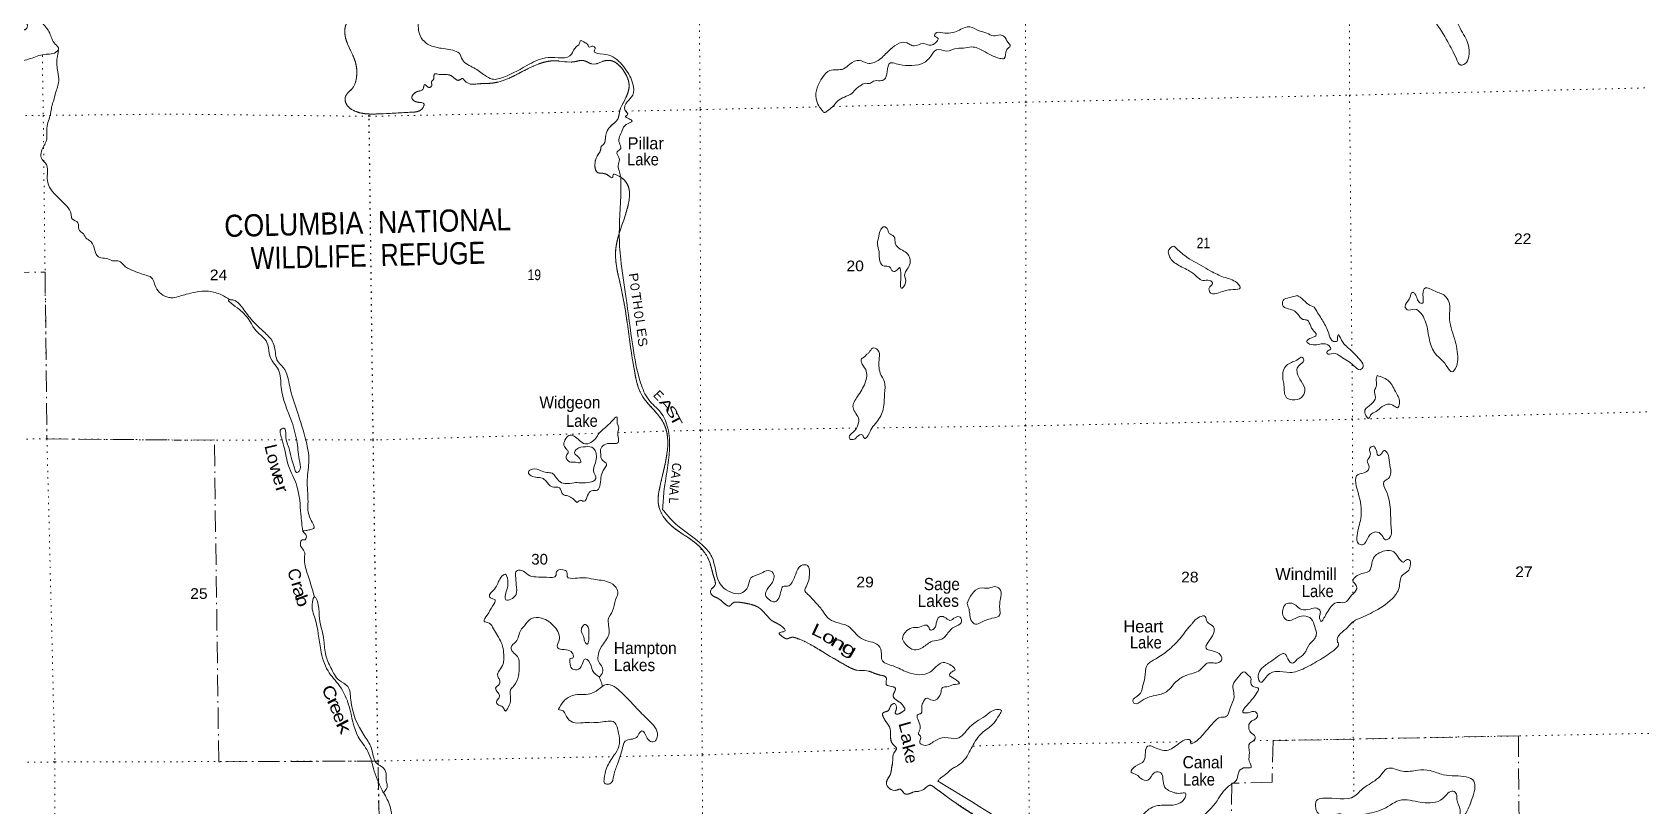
# Model space of a CAD drawing. Header units: feet. Extents: x 250644 to 505285, y -364975 to -177792.
# Drawn here: x 436662 to 463073, y -206557 to -193857 of the extents above; entities that cross this region are included whole.
import ezdxf
from ezdxf.enums import TextEntityAlignment as Align

# ---------------------------------------------------------------- set-up
doc = ezdxf.new("R2010")
doc.units = ezdxf.units.FT
doc.header["$LTSCALE"] = 70
doc.linetypes.add('DOT_DASHED', pattern=[7.7, 5, -1.2, 0.3, -1.2])
doc.linetypes.add('DOTTED', pattern=[1.5, 0.3, -1.2])
for name, color, linetype, lineweight in [('39', 7, 'Continuous', 13), ('44', 7, 'DOT_DASHED', 13), ('6', 7, 'DOTTED', 25), ('7', 7, 'DOTTED', 13)]:
    doc.layers.add(name, color=color, linetype=linetype, lineweight=lineweight)
doc.layers.add('41', color=7, linetype='Continuous')

msp = doc.modelspace()

# ---------------------------------------------------------------- linework, layer by layer
at = {"layer": '39'}
msp.add_arc((455457.17, -197511.43), 153.42, 110.02283, 161.75662, dxfattribs=at)
for points in [[(438789.52, -188604.12), (439182.46, -188718.78), (439670.57, -188862.66), (439802.21, -188999.13), (439837.58, -189201.56), (439846.25, -189332.35), (439874.6, -189393.86), (439987.65, -189460.4), (440049.89, -189512.63), (440100.77, -189585.44), (440294.22, -189649.1), (440456.37, -189794.56), (440675.14, -190061.03), (440886.32, -190170.45), (441200.58, -190235.84), (441414.99, -190266.48), (441499.76, -190273.53), (441547.35, -190310.15), (441591.43, -190248.06), (441702.91, -190270.29), (441875.97, -190383.09), (442000.85, -190556.11), (442399.04, -191340.54), (442632, -191892.9), (442610.53, -191968.29), (442624.1, -192010.16), (442795.15, -192123.03), (442864.56, -192150.8), (442955.22, -192153.61), (442994.33, -192291.37), (443091.15, -192410.94), (443145.05, -192511.87), (443132.34, -192607.12), (443118.9, -192795.17), (443133.96, -192992.28), (443082.33, -193181.7), (443041.4, -193388.89), (443004.91, -193664.5), (443029.8, -193911.68), (443132.94, -194039.09), (443316.63, -194111.17), (443569.73, -194154.55), (443670.01, -194201.38), (443726.2, -194310.3), (443914.05, -194442.74), (444093.49, -194565.4), (444214.44, -194627.62), (444406.46, -194594.53), (444821.6, -194384.03), (445133.65, -194274.03), (445518.05, -194217.91), (445592.21, -194096.26), (445644.9, -194050), (445661.2, -193998.99), (445740.81, -194030.43), (445788.54, -194071.08), (445793.56, -194099.13), (445873.6, -194086.18), (445903.39, -194131.5), (445886.59, -194168.41), (445988.73, -194211.14), (446165.03, -194245.17), (446400.1, -194460.63), (446523.54, -194706.3), (446522.02, -194889.89), (446431.35, -195000.03), (446400.18, -195142.33), (446436.93, -195213.63), (446403.62, -195239.02), (446463.41, -195279.24), (446510.93, -195313.84), (446414.38, -195371.75), (446349.55, -195472.9), (446302.44, -195676.28), (446325.7, -195764.19), (446267.26, -195818.72), (446302.06, -195948.57), (446283.39, -196046.05), (446307.29, -196152.09), (446327.87, -196334.89), (446301.1, -197166.81), (446323.97, -197583.49), (446410.06, -198193.54), (446521.47, -199006.39), (446651.78, -199614.86), (446784.41, -199892.48), (446978.85, -200097.29), (447098.78, -200357.21), (447125.24, -200705.19), (447035.31, -201402.22), (447013.39, -201691.42)], [(442859.29, -195172.3), (442351.06, -195198.56), (441987.56, -195163.17), (441811.34, -195018.21), (441805.68, -194915.55), (441919.54, -194778.36), (441988.9, -194578.22), (441970.97, -194357.01), (441794.21, -193857.09), (441832.55, -193690.34), (441979.87, -193531.78), (442055.61, -193341.49), (441986.72, -193101.93), (441902.83, -192836.69), (441727.41, -192657.42), (441634.89, -192545.77), (441671.87, -192397.21), (441659.89, -192230.24), (441430.67, -191613.21), (441193.32, -191220.34), (440992.69, -191124.66), (440791.43, -190954.38), (440634.3, -190949.92), (440594.82, -190915.03), (440582.05, -190838.85), (440443.87, -190801.44), (440291.05, -190691.95), (440055.47, -190575.34), (439926.2, -190505.34), (439946.44, -190452.18), (439977.81, -190428.87), (439991.89, -190371.89), (440106.38, -190365.77), (440258.99, -190356.28), (440310.39, -190330.23), (440307.75, -190199.23), (440272.01, -190043.19), (440113.88, -189897.59), (439956.62, -189776.15), (439861.94, -189717.02), (439867.98, -189660.33), (439883.85, -189597.24), (439754.07, -189513.14), (439663.77, -189520.41), (439568.94, -189570.19), (439554.66, -189508.18), (439614.32, -189374.94), (439670.53, -189314.44), (439732.7, -189308.18), (439772.4, -189236.17), (439771.62, -189101.06), (439698.98, -188982.65), (439568.92, -188946.97), (439334.34, -188858.56), (438789.52, -188707.13)], [(436658.34, -190025.31), (436633.28, -189979.61), (436615, -189969.96), (436625.31, -190078.3), (436581.49, -190191.84), (436515.04, -190279.73), (436483.1, -190384.97), (436486.87, -190469.33), (436537.32, -190480.29), (436549, -190558.44), (436452.14, -190632.93), (436336.97, -190792.25), (436245.69, -190941), (436282.64, -191074.9), (436299.39, -191203.2), (436236.41, -191264.88), (436112.32, -191382.18), (436056.84, -191514.07), (436079.32, -191628.17), (436053.11, -191719.21), (435973.99, -191873.73), (435903.25, -192044.15), (435848.44, -192208.19), (435845.71, -192461.56), (435864.85, -192607.91), (435865.99, -192662.16), (435888.34, -192770.24), (435833.71, -192751.33), (435793.02, -192822.58), (435771.95, -192871.29), (435815.21, -192922.62), (435852.07, -193052.49), (435905.83, -193125.71), (435836.07, -193151.35), (435744.59, -193099.06), (435661.34, -193056.64), (435616.16, -193009.38), (435555.51, -192990.59), (435498.13, -193032.05), (435414.78, -193080.11), (435371.75, -193135.33), (435323.15, -193212.78), (435310.15, -193263.33), (435272.77, -193300.33), (435207.36, -193341.96), (435236.31, -193381.54), (435360.57, -193368.78), (435638.01, -193380.83), (435803.06, -193397.34), (435943.73, -193400.31), (435996.05, -193405.2), (436029.22, -193358.24), (436069.41, -193359.38), (436066.79, -193425.78), (436089.59, -193459.46), (436170.93, -193411.45), (436237.68, -193337.62), (436289.75, -193330.45), (436352.64, -193455.74), (436497.39, -193653.63), (436582.27, -193774.42), (436531, -193819.77), (436506.32, -193792.16), (436454.83, -193827.46), (436462.41, -193901.68), (436469.87, -193969.87), (436401.57, -193969.35), (436307.12, -193967.38), (436238.41, -194043.26), (436240.43, -194139.72), (436248.18, -194221.98), (436250.25, -194320.45), (436288.86, -194341.72), (436383.3, -194343.68), (436633.29, -194292), (436860.82, -194222.71), (437074.63, -194169.8), (437096, -194135.16), (437038.02, -194051.99), (436949.86, -193870.96), (436809.38, -193685.03), (436677.6, -193531.09), (436428.94, -193263.09), (436292.26, -193067.03), (436252.64, -192997.53), (436255.52, -192943.18), (436309.81, -192946.02), (436337.3, -193011.77), (436366.42, -193059.38), (436539.86, -193188.3), (436682.74, -193201.27)], [(458287.82, -192649.4), (458452, -192455.96), (458478.08, -192227.11), (458514.84, -192072.51), (458679.87, -192072.65), (458904.32, -192215.89), (459150.29, -192568.1), (459176.7, -192744.64), (459296.34, -192940.03), (459411.9, -193077.08), (459528.26, -193066.86), (459641.31, -193189.88), (459611.66, -193261.53), (459650.2, -193326.71), (459694.41, -193381.6), (459746.37, -193541.09), (459842.34, -193636.48), (460001.55, -193642.88), (460107.49, -193792.37), (460239.76, -194059.92), (460246.92, -194261.35), (460184.61, -194376.53), (460116.91, -194397.11), (460044.85, -194294.81), (459902.17, -194017.55), (459676.59, -193672.67), (459564.18, -193567.78), (459321, -193350.6), (459105.81, -193184.85), (458980.85, -193009.82), (458937.43, -192920.61), (458857.68, -192885.15), (458745.34, -192895.22), (458682.89, -192893.42), (458664.16, -192819.47), (458625.33, -192802.71), (458538.54, -192795.73), (458498.27, -192851.63), (458455.27, -192887.45), (458425.76, -192963.14), (458430.56, -193041.62), (458379.88, -193087.81), (458303.57, -193092.56), (458233.37, -193099.1), (458202.8, -193031.62), (458212.35, -192904.22), (458248.26, -192725.45), (458287.82, -192649.4)], [(449575.28, -195068.99), (449532.58, -194943.46), (449639.06, -194598.79), (449757.8, -194485.63), (449984.28, -194459.37), (450086.22, -194383.11), (450247.01, -194320.88), (450373.42, -194366.77), (450550.87, -194320.08), (450714.69, -194173.04), (451011.45, -194029.3), (451072.82, -194057.35), (451140.15, -194083.18), (451291.69, -194043.47), (451389.24, -194070.23), (451513.86, -194009.29), (451536.26, -193960.08), (451478.27, -193913.76), (451489.11, -193879.08), (451613.44, -193866.56), (451861.81, -193833.47), (452058.78, -193769.94), (452208.01, -193835.19), (452336.07, -193870.94), (452446.47, -193919.43), (452554.58, -193903.46), (452617.74, -193925.4), (452683.7, -194025.9), (452719.88, -194081.08), (452665.75, -194143.52), (452622.59, -194288.26), (452550.09, -194286.83), (452278.05, -194163.45), (452086.61, -194099.71), (451954.53, -194120.58), (451847.93, -194122.38), (451668.4, -194167.13), (451508.61, -194144.61), (451413.85, -194252.88), (451263.24, -194375.25), (451052.98, -194404.97), (450848.69, -194375.98), (450751.57, -194361.3), (450698.3, -194504.39), (450648.61, -194635.25), (450586.88, -194653.6), (450474.47, -194661.66), (450407.35, -194698.35), (450330.83, -194697.05), (450261.77, -194735.83), (450200.82, -194776.33), (450117.33, -194862.02), (449996.73, -194922.81), (449886.4, -194989.28), (449801.11, -195081.08), (449716.98, -195148.63), (449667.66, -195176.62), (449632.27, -195143.59), (449574.92, -195067.92)], [(437092.73, -194159.63), (437067.43, -194401.16), (437083.76, -194509.37), (437098.97, -194659.82), (437046.75, -194851.95), (437011.43, -194987.42), (436981.33, -195084.57), (436965.45, -195189.46), (436939.28, -195282.51), (436905.63, -195401.86), (436894.41, -195633.31), (436813.84, -195813.99), (436809.92, -195914.6), (436894.68, -196029.36), (436912.1, -196189.81), (436916.97, -196326.42), (436992.24, -196467.52), (437228.39, -196713.68), (437299.43, -196844.82), (437317.05, -196918.82), (437412.89, -196987.1), (437427.12, -197091.33), (437503.09, -197170.1), (437556.94, -197247.33), (437605.75, -197276.43), (437678.59, -197397.48), (437714.91, -197501.23), (437762.19, -197552.47), (437881.1, -197571.99), (437982.29, -197607.99), (438090.91, -197615.68), (438166.67, -197684.39), (438298.9, -197763.94), (438430.49, -197813.34), (438537.74, -197851.22), (438616.72, -197881.66), (438622.87, -197887.56), (438664.79, -197971.09), (438731.86, -198104.33), (438840.08, -198188.42), (438904.83, -198211.13), (438975.31, -198219.65)], [(450915.56, -204862.62), (450798.53, -204738.56), (450826.39, -204673.02), (450834.93, -204630.36), (450745.06, -204593.24), (450685.63, -204563.1), (450683.77, -204454.25), (450577.54, -204409.65), (450367.79, -204340.52), (450198.39, -204330.45), (450082.03, -204284.19), (449580.58, -203991.54), (449195.41, -203799.61), (449136.69, -203789.61), (449061.11, -203814.5), (448969.01, -203771.41), (448927.02, -203722.49), (448978.64, -203702.49), (449022.35, -203686.81), (448965.22, -203608.18), (448811.11, -203518.9), (448585.95, -203299.05), (448455.38, -203249.27), (448275.06, -203215.39), (448162.86, -203229.49), (448108.23, -203277.84), (448049.02, -203253.74), (447918.52, -203149.5), (447815.74, -203088.64), (447803.04, -203014.47), (447870.88, -202941.45), (447858.4, -202816.85), (447754.05, -202485.78), (447645.89, -202330.31), (447065.85, -201865.01), (446943.91, -201605.16), (446964.54, -201336.18), (447023.05, -200265.13), (446889.77, -200082.33), (446690.16, -199845.43), (446542.9, -199382.78), (446320.85, -198005.13), (446251.63, -197360.18), (446252.58, -196198.42), (446204.06, -196192.09), (446193.79, -196242.88), (446099.54, -196195.83), (445939.18, -196157.2), (445903.09, -195991.09), (445952.99, -195866.27), (445996.28, -195782.03), (446004.69, -195735.34), (446045.53, -195695.56), (446074.18, -195595.7), (446093.07, -195504.27), (446187.04, -195373.84), (446272.61, -195290.1), (446309.74, -195145.57), (446384.41, -194981.55), (446462.02, -194730.69), (446377.2, -194495.73), (446176, -194327.47), (446041.34, -194332.29), (445874.08, -194382.65), (445704.89, -194322.15), (445572.74, -194341), (445232.13, -194326.97), (444932.72, -194396.18), (444481.69, -194616.04), (444200.73, -194694.67), (444007.85, -194703.59), (443879.28, -194710.21), (443764.65, -194655.83), (443729.12, -194618.78), (443661.72, -194647.41), (443591.95, -194609.57), (443511.7, -194560.01), (443346.31, -194549.79), (443263.69, -194546.7), (443254.28, -194621.66), (443218.02, -194677.42), (443223.98, -194731.66), (443174.8, -194763.67), (443106.61, -194713.67), (443073.37, -194797.56), (442991.97, -194828.71), (442895.2, -194937.05), (442982.12, -195004.53), (443095.96, -195036.76), (443079.88, -195093.81), (442859.29, -195172.3)], [(450565.76, -197455.82), (450541.58, -197341.72), (450562.77, -197201.8), (450595.15, -197093.74), (450652, -197051.37), (450697.37, -197082.02), (450734.33, -197159.35), (450810.56, -197209.06), (450832.87, -197327.26), (450949.51, -197438.05), (451034.14, -197497.54), (451070.89, -197568.83), (451068.65, -197675.81), (451009.78, -197774.73), (450986.16, -197846.16), (451000.65, -197970.69), (450927.35, -198060.04), (450918.89, -197991.77), (450924.14, -197856.45), (450899.24, -197722.21), (450858.54, -197766.02), (450792.64, -197780.49), (450739.88, -197711.78), (450650.8, -197696.82), (450565.76, -197455.82)], [(455404.64, -197367.28), (455585.3, -197524.18), (455893.81, -197710.79), (456037.58, -197792.37), (456250.2, -197885.61), (456467.47, -197996.82), (456497.69, -198054.23), (456379.96, -198082.65), (456142.29, -198133.51), (456011.71, -198140.21), (455983.08, -198070.64), (456005.69, -198027.47), (456042.45, -197985.82), (455996.23, -197931), (455879.65, -197935.18), (455803.49, -197887.48), (455687.43, -197792.81), (455486.37, -197685.04), (455336.5, -197545.19), (455311.46, -197463.4)], [(459572.52, -198726.7), (459462.78, -198470.45), (459361.86, -198405.49), (459235.38, -198414.05), (459203.23, -198358.73), (459271.43, -198239.31), (459327.79, -198126.36), (459364.97, -198153.26), (459442.56, -198297.72), (459477.15, -198308.58), (459494.04, -198160.74), (459536.54, -198054.34), (459670.98, -198099.95), (459844.76, -198176.42), (459925.37, -198292.53), (459931.74, -198528.28), (460012.89, -198886.4), (460067.13, -199223.3), (460024.62, -199386.17), (459980.04, -199434.16), (459879.63, -199326.82), (459682.89, -199114.02), (459595.98, -198877.13), (459572.52, -198726.7)], [(439899.75, -198243.72), (439772.1, -198171.02), (439554.6, -198110.23), (439343.77, -198123.83), (439192.79, -198159.73), (438975.31, -198219.65)], [(441103.59, -202046.71), (441073.37, -201770.97), (441008.73, -201311.42), (440872.01, -200975.46), (440759.49, -200527.7), (440757.78, -200366.41), (440793.74, -200359.08), (440824.31, -200483.03), (440882.3, -200698.78), (440922.91, -200878.84), (440967.98, -201014.38), (441000.63, -201083.8), (441044.21, -201064.09), (441054.99, -200914.45), (441011.66, -200601.37), (440924.83, -200253.54), (440749.72, -199687.01), (440705.31, -199400.18), (440624.78, -199286.09), (440554.88, -199131.27), (440516.2, -198949.12), (440346.74, -198767.61), (440070.48, -198412.45), (439893.62, -198249.36), (439954.13, -198253.25), (440098.91, -198363.02), (440255.09, -198567.19), (440486.5, -198792.86), (440619.28, -198961.56), (440655.09, -199119.62), (440681.42, -199237.67), (440784.42, -199361.05), (440890.2, -199675.93), (441011.27, -200081.02), (441159.75, -200577.91), (441204.87, -200884.88), (441178, -201204.51), (441190.75, -201563.07), (441231.21, -201852.05), (441280.94, -202005.57), (441219.21, -202023.91), (441155.32, -202038.3), (441101.72, -202044.54)], [(457430.89, -198180.08), (457300.35, -198215.08), (457201.36, -198260.98), (457198.62, -198353.86), (457327.33, -198407.74), (457444.97, -198490.25), (457524.36, -198572.12), (457593.27, -198585.79), (457653.12, -198684.49), (457685.35, -198741.83), (457744.78, -198828.44), (457667.9, -198873.55), (457587.64, -198936.93), (457659.78, -198984.77), (457780.44, -198982.46), (457954.37, -199006.49), (457980.42, -199060.01), (457921.41, -199098.43), (457922.63, -199132.67), (458021.12, -199129.15), (458147.81, -199183.1), (458362.43, -199332.74), (458463.35, -199397.7), (458515.9, -199347.41), (458476.35, -199254.03), (458300.72, -199068.72), (458140.94, -198876.78), (458104.91, -198825.63), (458092.13, -198862.39), (458088.4, -198927.07), (458028.24, -198933.26), (457958.26, -198832.9), (457868.33, -198624.34), (457753.07, -198438.88), (457708.49, -198373.92), (457610.08, -198322.99), (457560.27, -198280.4), (457448.37, -198189.61), (457430.89, -198180.08)], [(450196.03, -200359.42), (450233.18, -200214.74), (450139.81, -200022.44), (450211.68, -199836.33), (450336.6, -199614.03), (450346.95, -199395.84), (450276.26, -199275.34), (450280.35, -199220.74), (450329.38, -199184.69), (450366.21, -199145.05), (450403.32, -199113.47), (450459.25, -199044.91), (450542.66, -199070.16), (450569.78, -199210.37), (450586.56, -199455.83), (450653.88, -199594.61), (450656.88, -199792.16), (450633.6, -200043.08), (450528.42, -200254.59), (450445.5, -200356.39), (450383.54, -200481.63), (450326.83, -200528.04), (450298.77, -200474.59), (450197.19, -200504.44), (450162.23, -200539.98), (450118.09, -200543.58), (450104.09, -200546.1), (450076.46, -200504.73), (450134.18, -200430.06), (450198, -200357.18)], [(457195.22, -199560.08), (457228.33, -199359.22), (457377.79, -199261.09), (457468.53, -199209.44), (457488.13, -199194.62), (457537.37, -199221.09), (457486.18, -199309.65), (457432.12, -199374.11), (457432.98, -199454.76), (457495.92, -199583.6), (457558, -199744.75), (457503.43, -199851.58), (457349.96, -199893.38), (457258.15, -199858.34), (457214.45, -199648.13), (457195.22, -199560.08)], [(458746.45, -199492.44), (458937.03, -199588.48), (459056.53, -199779.84), (459111, -199953.36), (459077.18, -200021.13), (459003.25, -199979.4), (458826.95, -200001.85), (458729.18, -200081.99), (458636.86, -200145.8), (458598.52, -200199.62), (458558.54, -200150.62), (458543.4, -200064.44), (458646.49, -199963.94), (458714.91, -199850.56), (458702.86, -199738.04), (458728.71, -199672.58), (458729.36, -199577.76), (458733.82, -199533.23), (458746.86, -199492.65)], [(445603.26, -201576.81), (445455.94, -201470.87), (445374.4, -201441.51), (445318.27, -201334.61), (445197.03, -201320.8), (445101.14, -201227.42), (445032.95, -201177.43), (444856.58, -201141.38), (444810.14, -201080.52), (444876.76, -201029.73), (445012.57, -201057.14), (445112.13, -201083.83), (445199.2, -201098.86), (445306.22, -201222.1), (445408.44, -201266.84), (445558.89, -201253.39), (445776.18, -201251.66), (445914.73, -201186.19), (445880.14, -201062.38), (445900.39, -200952.75), (445926.46, -200836.85), (445910.89, -200738.58), (445874.78, -200685.42), (445749.17, -200661.68), (445601.65, -200701.25), (445565.39, -200757), (445634.66, -200837.21), (445667.82, -200920.74), (445581.17, -200917.79), (445482.26, -200909.23), (445428.79, -200820.38), (445462.32, -200744.56), (445438.85, -200707.07), (445392.12, -200638.16), (445409.21, -200552.83), (445474.9, -200475.86), (445648.89, -200558.37), (445739.48, -200615.64), (445917.22, -200520.53), (445966.9, -200446.14), (446120.81, -200303.48), (446265.25, -200177.3), (446268.83, -200278.01), (446291.87, -200359.88), (446279.8, -200416.79), (446268.38, -200604.77), (446206.21, -200611.03), (446079.73, -200619.59), (446001.55, -200684.91), (445997.09, -200785.92), (446014.24, -200872.03), (446093.63, -200953.9), (446057.8, -201021.74), (446005.61, -201138.57), (445986.43, -201278.42), (445941.56, -201374.82), (445845.37, -201386.33), (445781.69, -201463.24), (445722.68, -201558.13), (445686.07, -201547.34), (445603.26, -201576.81)], [(458693.17, -200654.06), (458736.52, -200741.25), (458763.07, -200808.88), (458814.33, -200778.81), (458858.62, -200722.76), (458908.29, -200761.32), (458944.24, -200923.4), (458968.06, -201083.9), (458929.29, -201182.1), (458854.85, -201239.22), (458888, -201379.22), (458961.48, -201691.22), (458973.66, -201977.19), (458934.3, -202172.22), (458880.61, -202190.27), (458823.55, -202113.66), (458717.03, -202061), (458603.17, -202141.72), (458503.1, -202270.35), (458440.15, -202254.45), (458415.25, -202120.21), (458475.71, -201839.71), (458444.37, -201467.71), (458429.9, -201117.29), (458565.22, -201074.12), (458612.74, -200995.78), (458580.95, -200894.06), (458632, -200801.47), (458620.38, -200701.04), (458633.44, -200672.34), (458693.17, -200654.06)], [(447013.39, -201691.42), (447172.95, -201877.31), (447674.39, -202282.91), (447819.88, -202469.3), (447941.37, -202886.48), (448025.49, -202988.35), (448325.75, -203056.26), (448409.03, -202964.53), (448462.09, -202815.4), (448626.55, -202742.95), (448743.56, -202694.39), (448825.53, -202735.83), (448840.67, -202822.01), (448747.63, -202978.63), (448701.46, -203095.25), (448766.71, -203175.6), (448852.48, -203210.85), (448956.58, -203025.6), (448988.39, -202957.91), (449086.59, -202946.33), (449138.71, -202883.95), (449198.51, -202754.75), (449286.03, -202612.45), (449390.69, -202612.73), (449425.13, -202732.51), (449368.91, -202962.44), (449348.95, -203023.66), (449393.3, -203082.58), (449518.77, -203215.23), (449636.27, -203350.19), (449718.88, -203466.23), (449868.68, -203547.59), (450058.04, -203609.39), (450276.53, -203811.32), (450425.26, -203862.47), (450556.26, -203924.34), (450607.36, -204059.66), (450610.72, -204154.33), (450795.63, -204260.66), (451030.71, -204363.17), (451408.86, -204357.7), (451592.78, -204209.93), (451708.13, -204227.99), (451808.47, -204333.31), (451766.98, -204354.96), (451724.48, -204404.89), (451807.46, -204474.53), (451886.48, -204546.32), (451788.64, -204567.98), (451681.18, -204602.08), (451609.18, -204614.74), (451578.24, -204706.61), (451485.77, -204822.86), (451394.68, -204807.97), (451349.75, -204789.41), (451282.26, -204872.51), (451266.75, -204945.67), (451255.98, -205038.83), (451206.3, -205056.75), (451243.33, -205249.04), (451222.21, -205334.51), (451213.74, -205379.18), (451245.11, -205412.35), (451234.69, -205515.58), (451300.8, -205563.64), (451477.46, -205494.79), (451648.45, -205436.23), (451844.27, -205453.42), (452052.89, -205264.43), (452343.41, -205058.39), (452467.53, -204983.35), (452576.5, -204991.55), (452542.75, -205061.34), (452449.14, -205201.84), (452275.12, -205345.22), (452164.78, -205468.16), (452030.46, -205708.95), (451820.55, -205918.15), (451786.88, -205933.48), (451661.83, -206038.8), (451563.84, -206112.9), (451533.39, -206150.77)], [(441297.78, -203125.31), (441178.09, -202735.33), (441131.16, -202490.95), (441129.23, -202380.09), (441076.27, -202305.35), (441067.51, -202229.02), (441082.45, -202196.21), (441142.53, -202188.01), (441162.2, -202118.73), (441124.16, -202067.66), (441101.2, -202044.28)], [(458383.97, -203511.41), (458667.32, -203379.81), (458995.38, -203154.27), (459103.86, -202978.95), (459158.79, -202769.25), (459249.1, -202705.51), (459288.37, -202621.41), (459268.57, -202517.24), (459210.57, -202527.38), (459193.12, -202546.16), (459016.48, -202389.12), (458868.97, -202372.21), (458703.21, -202464.87), (458655.04, -202581.56), (458611.17, -202706.16), (458517.7, -202737.74), (458418.5, -202777.6), (458345.2, -202866.95), (458389.41, -202921.84), (458408.14, -202995.8), (458325.37, -203101.62), (458206.84, -203220.83), (458086.03, -203219.1), (457968.52, -203310.04), (457903.91, -203417.23), (457858.32, -203493.48), (457825.44, -203530.97), (457801.9, -203491.47), (457801.61, -203426.94), (457809.3, -203360.11), (457755.32, -203313.64), (457643.13, -203327.74), (457502.43, -203332.77), (457343.87, -203231.56), (457241.87, -203249.33), (457198.29, -203325.51), (457211.13, -203460.18), (457281.47, -203514.14), (457396.97, -203479.75), (457538.46, -203440.4), (457662.85, -203486.36), (457721.99, -203621.4), (457744.74, -203751.68), (457716.81, -203815.2), (457633.46, -203904.91), (457548.31, -204057.21), (457432.95, -204152.1), (457352.76, -204217.5), (457275.6, -204141.6), (457214.24, -204057.07), (457174.32, -204066.57), (457052.5, -204149.59), (456905.2, -204251.67), (456812.16, -204351.82), (456796.43, -204475.41), (456828.51, -204528.72), (456920.11, -204444.76), (457095.84, -204349.73), (457309.83, -204368.29), (457550.88, -204299.15), (457813.33, -204152.6), (458062.71, -203978.29), (458108.73, -203914.12), (458090.43, -203852.25), (458117.29, -203758.51), (458228.42, -203657.72), (458356.7, -203530.1), (458387.23, -203509.89)], [(445970.09, -204441.49), (445863.79, -204338.4), (445799.84, -204181.36), (445744.22, -204145.03), (445691.23, -204239.7), (445605.66, -204323.44), (445522.39, -204302.22), (445490.46, -204196.47), (445498.43, -204137.69), (445540.5, -204132.15), (445544.88, -204085.61), (445491.91, -204010.86), (445356.31, -203989.5), (445284.68, -203955.76), (445311.17, -203851.95), (445302.64, -203725.19), (445144.88, -203533.18), (445024.07, -203474.98), (444851.36, -203485.2), (444742.75, -203600.02), (444682.95, -203672.75), (444601.31, -203867.28), (444524, -203956.77), (444550.69, -204028.43), (444630.01, -204108.28), (444659.5, -204258.49), (444647.21, -204422.3), (444570.6, -204588.41), (444522.29, -204644.6), (444517.83, -204802.07), (444474.6, -204944.8), (444430.31, -205000.85), (444391.91, -204939.7), (444344.68, -204913.15), (444284.53, -204862.87), (444314.54, -204801.28), (444334.71, -204746.11), (444302.49, -204688.77), (444270.12, -204627.41), (444333.94, -204554.53), (444333.66, -204490), (444305.38, -204430.5), (444392.76, -204227.7), (444403.96, -204146.63), (444364.14, -203875.77), (444235.38, -203650.46), (444163.61, -203556.21), (444081.99, -203524.85), (444130.81, -203426.29), (444222.13, -203277.8), (444260.76, -203175.58), (444213.75, -203155.07), (444170.32, -203122.34), (444250.44, -202998.46), (444356.48, -202811.13), (444428.91, -202754.08), (444470.75, -202855.44), (444445.25, -203043.92), (444439.86, -203175.22), (444518.03, -203166.37), (444605.76, -203086.58), (444610.15, -202927.09), (444598.89, -202780.26), (444612.25, -202703.14), (444694.44, -202694.15), (444803.54, -202762.85), (445108.9, -202804.36), (445262.74, -202772.63), (445270.78, -202715.87), (445374.22, -202681.91), (445442.13, -202723.85), (445446.57, -202792.27), (445576.42, -202821.9), (445718.99, -202812.77), (445880.85, -202837.22), (446121.97, -202883.05), (446250.02, -202975.27), (446275.57, -203071.17), (446240.96, -203173.25), (446191.2, -203358.57), (446119.76, -203500.3), (446124.92, -203588.86), (446128.57, -203748.06), (446008.75, -203943.95), (445951.89, -204099.27), (445963.36, -204195.67), (446020.64, -204278.33), (446027.6, -204360.78), (445972.82, -204448.04)], [(452010.78, -203230.89), (452093.91, -203078.66), (452223.35, -202983.27), (452370.21, -202982.05), (452486.14, -202959.74), (452558.64, -203017.65), (452559.63, -203158.8), (452547.56, -203328.65), (452550.71, -203417.28), (452420.06, -203478.43), (452235.36, -203547.57), (452147.78, -203574.91), (452079.31, -203516.85), (452055.12, -203402.76), (452037.83, -203312.61), (452010.78, -203230.89)], [(442427.24, -206341.19), (442277.75, -205985.52), (442173.76, -205664.52), (442014.21, -205422.15), (441865.73, -204925.26), (441706.83, -204588.08), (441518.93, -204340.68), (441400.01, -203996.01), (441307.45, -203487.04), (441263.33, -203208.27), (441296.64, -203126.4), (441350.4, -203223.3), (441374, -203434.23), (441450.92, -203842.92), (441481.62, -204083.85), (441565.52, -204292.62), (441705.62, -204497.36), (441842, -204597.36), (441892.01, -204815.41), (442114.2, -205404.46), (442227.89, -205602.07), (442336.19, -205874.51), (442387.58, -205904.94), (442463.16, -205993), (442476.36, -206137.74), (442488.7, -206258.31), (442427.24, -206341.19)], [(445678.21, -203703.68), (445689.42, -203622.6), (445744.26, -203580.3), (445790.13, -203625.04), (445800.45, -203745.69), (445796.64, -203864.82), (445773.88, -203903.96), (445738.5, -203870.94), (445719.62, -203792.95), (445678.21, -203703.68)], [(451497, -203610.31), (451569.8, -203450.39), (451634.47, -203458.15), (451727, -203513.33), (451821.83, -203463.55), (451896.12, -203458.87), (451913.48, -203551.03), (451799.27, -203621.67), (451667.25, -203757.5), (451595.03, -203820.59), (451437.32, -203856.49), (451283.92, -203956.78), (451142.43, -203996.13), (451004.4, -203906.28), (450953.01, -203819.37), (451022.58, -203681.75), (451131.41, -203629.45), (451229.89, -203625.92), (451335.27, -203589.88), (451380.78, -203624.56), (451414.73, -203673.76), (451466.2, -203649.73), (451497, -203610.31)], [(455705.55, -203566.53), (455828.45, -203457.25), (455920.69, -203447.89), (455953.99, -203535.45), (456057.57, -203618.46), (456057.49, -203729.4), (455967.96, -203871.77), (455935.15, -203967.74), (456021.14, -204009.03), (456147.69, -204058.95), (456195.13, -204148.02), (456146.82, -204204.2), (455973.96, -204210.39), (455837.21, -204326.22), (455604.98, -204417.22), (455418.34, -204544.92), (455304.12, -204672.04), (455127.39, -204738.87), (454887.05, -204828.15), (454757.98, -204877.15), (454732.43, -204837.72), (454833.51, -204737.29), (454893.24, -204606.07), (454932.02, -204451.4), (454961.32, -204256.73), (455108.27, -204144.57), (455308.63, -204006.3), (455505.04, -203813.72), (455674.54, -203599.91), (455707.92, -203564.42)], [(454400.88, -208135.11), (454214.39, -208097.42), (454119.66, -207923.32), (454194.26, -207700.81), (454309.07, -207307.44), (454518.62, -207088.16), (454712.23, -206986.44), (454899.53, -206707.45), (455117.62, -206558.46), (455352.71, -206548.03), (455510.35, -206510.11), (455589.6, -206418.53), (455595.21, -206349.76), (455512.73, -206350.69), (455409.72, -206340.26), (455253.31, -206243), (455226.69, -206116.89), (455192.96, -206017.25), (455099.93, -206004.45), (454979.76, -206133.8), (454859.96, -206103.8), (454795.64, -206049.63), (454705.49, -206004.45), (454774.48, -205907.19), (454914.25, -205819.49), (454939.38, -205677.41), (454976, -205575.25), (455087.48, -205597.48), (455288.46, -205646.76), (455487.81, -205536.76), (455628.23, -205467.19), (455679.12, -205483.52), (455682.99, -205535.82), (455750.54, -205511.22), (455865.62, -205408.27), (456055.14, -205191.73), (456182.71, -205100.43), (456255.06, -205097.84), (456333.96, -204939.72), (456394.71, -204780.23), (456379.07, -204566.99), (456463.29, -204444.98), (456560.85, -204358.8), (456623.01, -204409.01), (456671.24, -204463.76), (456670.01, -204542.46), (456718.46, -204603.25), (456795.84, -204628.71), (456758.79, -204718.78), (456608.39, -204903.67), (456538.04, -205019.14), (456624.96, -205030.14), (456747.21, -205015.68), (456778.07, -205091.22), (456656.82, -205190.35), (456635.28, -205263.73), (456666.5, -205349.34), (456743.66, -205425.24), (456721.55, -205482.5), (456652.7, -205527.32), (456646.37, -205688.9), (456645.14, -205824.08), (456674.92, -205925.87), (456584.55, -205931.13), (456479.89, -205987.31), (456438.53, -206125.94), (456303.57, -206235.65), (456114.83, -206474.35), (455816.26, -206793.63), (455697.52, -206963.26), (455714.51, -207158.29), (455574.67, -207356.92), (455281.41, -207655.84), (455037.05, -207745.26), (454854.72, -207824.4), (454799.38, -207796.13), (454811.23, -207676.71), (454883.67, -207563.18), (454958.69, -207409.23), (454933.43, -207377.86), (454853.6, -207453.33), (454745.55, -207640.74), (454698.24, -207725.12), (454629.18, -207763.9), (454606.15, -207682.03), (454616.42, -207574.77), (454613.48, -207492.18), (454561.3, -207496.07), (454525.83, -207573.98), (454545.99, -207744.69), (454503.55, -207909.58)], [(446198.17, -205746.51), (446088.27, -205953.97), (446053.58, -206110.51), (446058.24, -206184.97), (446147.18, -206195.9), (446210.72, -206058.5), (446270.46, -205870.8), (446355.47, -205601.53), (446400.06, -205497.07), (446582.96, -205434.05), (446638.39, -205351.39), (446669.68, -205326.07), (446728.04, -205382.47), (446796.3, -205490.95), (446879.2, -205502.1), (446910, -205462.68), (446919.42, -205331.24), (446834.44, -205205.2), (446621.62, -204992.98), (446341.55, -204700.48), (446089.24, -204566.31), (445953.35, -204649.83), (445816.96, -204719.26), (445578.06, -204735.88), (445407.93, -204818.61), (445317.69, -204940.84), (445304.84, -204975.59), (445345.39, -204984.22), (445435.76, -205091.91), (445535.67, -205185.15), (445707.02, -205193.13), (445994.51, -205184.85), (446219.98, -205186.87), (446288.59, -205361.9), (446304.72, -205532.75), (446238.1, -205696.49), (446198.17, -205746.51)], [(446027.52, -204599.1), (445998.73, -204511.06), (445970.09, -204441.49)], [(451138.72, -206325.77), (450974.48, -206347.79), (450913.83, -206283.4), (450856.04, -206299.59), (450732.22, -206269.74), (450686.86, -206182.62), (450752.2, -206039.1), (450774.17, -205921.33), (450792.34, -205809.75), (450810.22, -205690.11), (450851.86, -205616.01), (450795.16, -205549.47), (450747.88, -205295.02), (450666.42, -205154.73), (450631.83, -205030.93), (450715.1, -204995.67), (450762.27, -204907.26), (450815.6, -204879.13), (450849.19, -204974.74), (450833.54, -205043.87), (450874.02, -205050.49), (450955.07, -205009.27), (450988.38, -204983.87), (450942.94, -204894.74), (450915.56, -204862.62)], [(461155.49, -210690.68), (461019.77, -210508), (460813.55, -210424.62), (460582.7, -210384.48), (460264.58, -210040.9), (460160.44, -209828.82), (460302.45, -209634.15), (460223.14, -209497.82), (460208.79, -209377.32), (460336, -209219.48), (460321.95, -208994.09), (460255.28, -208760.5), (460154.15, -208633.03), (460060.18, -208763.45), (460030.89, -208845.18), (460113.85, -209027.76), (460179.02, -209162.58), (460178.72, -209267.47), (460099.54, -209361.06), (460017.78, -209325.67), (459955.92, -209170.57), (459840.14, -209027.48), (459773.68, -208912.88), (459796.6, -208708.35), (459715.71, -208584.18), (459625.57, -208369.59), (459661.26, -208128.3), (459877.66, -207648.6), (459983.71, -207235.37), (460038.35, -207130.55), (460066.14, -206950.05), (460216.55, -206652.22), (460299.91, -206449.56), (460331.59, -206151.94), (460030.61, -206063.89), (459828.76, -206046.92), (459613.06, -205980.01), (459409.55, -205973.18), (459160.54, -205988.15), (458907.44, -205944.77), (458791.07, -206067.93), (458547.85, -206246.06), (458461.85, -206317.71), (458378.07, -206395.34), (457852.12, -206432.32), (457750.83, -206470.23), (457737.25, -206597.79), (457753.18, -206649.65), (457784.84, -206690.88), (457772.7, -206745.77), (457639.11, -206837.28), (457100.2, -207302.3), (456725.19, -207509.35), (455347.87, -207826.91), (454988.08, -208009.21), (454268.5, -208260.87), (454129.97, -208156.91), (454014, -207838.36), (453769.96, -207597.01), (451526.79, -206146.5)], [(459739.13, -224465.18), (459808.19, -224034.31), (459938.77, -223122.03), (460065.97, -222228.03), (460096.65, -221902.21), (460091.23, -221410.28), (460117.71, -219777.67), (460194.48, -218702.08), (460232.4, -217965.03), (460364.17, -216804.01), (460557.79, -216476.39), (460703.03, -216202.95), (460734.28, -215949.71), (460733.11, -215294.27), (460719.38, -213776.04), (460792.76, -213519.28), (460787.76, -213265.33), (460783.48, -212918.58), (460862.34, -212419.6), (461137.24, -211038.27), (461135.97, -210776.12), (460995.65, -210565.34), (460805.65, -210485.41), (460569.7, -210471.67), (460229.62, -210076.44), (460085.35, -209924.28), (459826.72, -209895.22), (459612.88, -209937.17), (459473.18, -209970.4), (459398.46, -209962.99), (459397.24, -209928.75), (459447.57, -209872.49), (459496.96, -209790.05), (459508.03, -209648.47), (459520.02, -209589.55), (459544.57, -209544.3), (459584.85, -209431.93), (459683.99, -209333.59), (459718.32, -209166.97), (459655.39, -208812.23), (459602.43, -208624.54), (459626.05, -208553.11), (459573.17, -208367.43), (459605.56, -208146.43), (459814.48, -207683.13), (459952.7, -207212.28), (460036.65, -206856.32), (460106.8, -206621.86), (460054.55, -206454.31), (460047.38, -206365.83), (459991.32, -206317.41), (459824.49, -206436.33), (459657.88, -206504.82), (459324.74, -206474.39), (459147.15, -206460.58), (458846.51, -206608.49), (458539.63, -206694.11), (458208.07, -206707.99), (458086.9, -206696.2), (458059.76, -206725.4), (458016.4, -206807.63), (457916.75, -206948.35), (457859.53, -207037.12), (457846.11, -207112.23), (457763.55, -207167.62), (457703.68, -207238.34), (457611.57, -207308.2), (457578.27, -207277.12), (457564.57, -207174.75), (457663.63, -207130.86), (457830.68, -206961.51), (457930.97, -206838.93), (457960.2, -206755.19), (457949.57, -206739.43), (457815.47, -206873.32), (457553.45, -207088.42), (457064, -207473.02), (456739.68, -207633.88), (456335.96, -207712.88), (455364.01, -207941.3), (454760.15, -208221.08), (454348.32, -208354.82), (454140.94, -208295.69), (454016.41, -208132.74), (453921.9, -207908.22), (453685.82, -207664.56), (452821.39, -207124.73), (451488.74, -206264.84), (451398.58, -206219.66), (451304.26, -206283.54), (451138.72, -206325.77)], [(442147.66, -208931.95), (442222.25, -208726.44), (442199.66, -208487.24), (442245.12, -208181.06), (442204.36, -208053.44), (442214.28, -207879.63), (442362.83, -207472.95), (442455.68, -207140.88), (442541.75, -207014.76), (442569.98, -206789.88), (442537.99, -206569.17), (442429.82, -206337.71)]]:
    msp.add_spline(points, degree=3, dxfattribs=at)
at = {"layer": '44'}
for points in [[(423447.7, -189850.66), (423449.3, -190069.57), (426132.51, -190049.59), (426185.76, -191971.66), (426836.13, -191965.59), (426873.49, -193290.01), (426216.82, -193298.89), (426274.5, -195928.95), (426945.17, -195913.5), (426962.23, -196561.51), (427596.71, -196552.63), (427640.97, -197881.8), (436873.25, -197795.54), (436904.88, -200533.01), (439016.38, -200552.24)], [(442448.39, -211124.5), (442340.15, -205822.31), (439725.15, -205834.33), (439653.11, -200551.5), (439016.38, -200552.24)], [(461062.98, -205407.44), (457034.07, -205488.15), (457019.63, -206168.45), (456356.06, -206185.92), (456347.33, -207443.85), (455716.01, -207461.01), (455705.23, -208115.48), (458379.52, -208105.57), (458408.73, -210766.87), (461723.6, -210712.06), (461717.05, -210052.52), (461096.23, -210064.68), (461063.3, -205419.51)]]:
    msp.add_lwpolyline(points, dxfattribs=at)
for points in [[(442859.29, -195172.3), (442351.06, -195198.56), (441987.56, -195163.17), (441811.34, -195018.21), (441805.68, -194915.55), (441919.54, -194778.36), (441988.9, -194578.22), (441970.97, -194357.01), (441794.21, -193857.09), (441832.55, -193690.34), (441979.87, -193531.78), (442055.61, -193341.49), (441986.72, -193101.93), (441902.83, -192836.69), (441727.41, -192657.42), (441634.89, -192545.77), (441671.87, -192397.21), (441659.89, -192230.24), (441430.67, -191613.21), (441193.32, -191220.34), (440992.69, -191124.66), (440791.43, -190954.38), (440634.3, -190949.92), (440594.82, -190915.03), (440582.05, -190838.85), (440443.87, -190801.44), (440291.05, -190691.95), (440055.47, -190575.34), (439926.2, -190505.34), (439946.44, -190452.18), (439977.81, -190428.87), (439991.89, -190371.89), (440106.38, -190365.77), (440258.99, -190356.28), (440310.39, -190330.23), (440307.75, -190199.23), (440272.01, -190043.19), (440113.88, -189897.59), (439956.62, -189776.15), (439861.94, -189717.02), (439867.98, -189660.33), (439883.85, -189597.24), (439754.07, -189513.14), (439663.77, -189520.41), (439568.94, -189570.19), (439554.66, -189508.18), (439614.32, -189374.94), (439670.53, -189314.44), (439732.7, -189308.18), (439772.4, -189236.17), (439771.62, -189101.06), (439698.98, -188982.65), (439568.92, -188946.97), (439334.34, -188858.56), (438789.52, -188707.13)], [(450915.56, -204862.62), (450798.53, -204738.56), (450826.39, -204673.02), (450834.93, -204630.36), (450745.06, -204593.24), (450685.63, -204563.1), (450683.77, -204454.25), (450577.54, -204409.65), (450367.79, -204340.52), (450198.39, -204330.45), (450082.03, -204284.19), (449580.58, -203991.54), (449195.41, -203799.61), (449136.69, -203789.61), (449061.11, -203814.5), (448969.01, -203771.41), (448927.02, -203722.49), (448978.64, -203702.49), (449022.35, -203686.81), (448965.22, -203608.18), (448811.11, -203518.9), (448585.95, -203299.05), (448455.38, -203249.27), (448275.06, -203215.39), (448162.86, -203229.49), (448108.23, -203277.84), (448049.02, -203253.74), (447918.52, -203149.5), (447815.74, -203088.64), (447803.04, -203014.47), (447870.88, -202941.45), (447858.4, -202816.85), (447754.05, -202485.78), (447645.89, -202330.31), (447065.85, -201865.01), (446943.91, -201605.16), (446964.54, -201336.18), (447023.05, -200265.13), (446889.77, -200082.33), (446690.16, -199845.43), (446542.9, -199382.78), (446320.85, -198005.13), (446251.63, -197360.18), (446252.58, -196198.42), (446204.06, -196192.09), (446193.79, -196242.88), (446099.54, -196195.83), (445939.18, -196157.2), (445903.09, -195991.09), (445952.99, -195866.27), (445996.28, -195782.03), (446004.69, -195735.34), (446045.53, -195695.56), (446074.18, -195595.7), (446093.07, -195504.27), (446187.04, -195373.84), (446272.61, -195290.1), (446309.74, -195145.57), (446384.41, -194981.55), (446462.02, -194730.69), (446377.2, -194495.73), (446176, -194327.47), (446041.34, -194332.29), (445874.08, -194382.65), (445704.89, -194322.15), (445572.74, -194341), (445232.13, -194326.97), (444932.72, -194396.18), (444481.69, -194616.04), (444200.73, -194694.67), (444007.85, -194703.59), (443879.28, -194710.21), (443764.65, -194655.83), (443729.12, -194618.78), (443661.72, -194647.41), (443591.95, -194609.57), (443511.7, -194560.01), (443346.31, -194549.79), (443263.69, -194546.7), (443254.28, -194621.66), (443218.02, -194677.42), (443223.98, -194731.66), (443174.8, -194763.67), (443106.61, -194713.67), (443073.37, -194797.56), (442991.97, -194828.71), (442895.2, -194937.05), (442982.12, -195004.53), (443095.96, -195036.76), (443079.88, -195093.81), (442859.29, -195172.3)], [(451138.72, -206325.77), (450974.48, -206347.79), (450913.83, -206283.4), (450856.04, -206299.59), (450732.22, -206269.74), (450686.86, -206182.62), (450752.2, -206039.1), (450774.17, -205921.33), (450792.34, -205809.75), (450810.22, -205690.11), (450851.86, -205616.01), (450795.16, -205549.47), (450747.88, -205295.02), (450666.42, -205154.73), (450631.83, -205030.93), (450715.1, -204995.67), (450762.27, -204907.26), (450815.6, -204879.13), (450849.19, -204974.74), (450833.54, -205043.87), (450874.02, -205050.49), (450955.07, -205009.27), (450988.38, -204983.87), (450942.94, -204894.74), (450915.56, -204862.62)], [(453034.84, -207259.09), (452821.39, -207124.73), (451488.74, -206264.84), (451398.58, -206219.66), (451304.26, -206283.54), (451138.72, -206325.77)]]:
    msp.add_spline(points, degree=3, dxfattribs=at)
at = {"layer": '6'}
msp.add_line((442448.39, -211124.5), (442346.99, -206147.16), dxfattribs=at)
msp.add_lwpolyline([(442341.41, -205873.55), (442340.36, -205821.92), (442261.54, -200548.55), (442193.5, -195238.49), (442193.04, -195202.03)], dxfattribs=at)
at = {"layer": '7'}
for p, q in [((447034.1, -200408.69), (446280.41, -200431.57)), ((440759.75, -200551.77), (439016.38, -200552.24)), ((440998.12, -200551.7), (440846.43, -200551.74)), ((455684.17, -205504.44), (455757.24, -205503.29)), ((439119.38, -205832.36), (442218.74, -205822.31))]:
    msp.add_line(p, q, dxfattribs=at)
for points in [[(453033.78, -207111.66), (453022.87, -205546.35), (452969.89, -200320.46), (452978.15, -195005.65), (452946.06, -189688.25), (452830.21, -184335.53), (452800.39, -181754.17)], [(447493.67, -182890.09), (447531.78, -184460.69), (447580.08, -189838.01), (447629.32, -195128.58), (447635.28, -200390.44), (447644.56, -202253.52)], [(458286.03, -193099.45), (458291.08, -194892.07), (458329.23, -199098.98)], [(436828.95, -194238.54), (436843.65, -195224.28), (436904.72, -200532.52), (437036, -205837.21), (437033.03, -211156.89)], [(449809.89, -195078.46), (452978.15, -195005.65), (458291.08, -194892.07), (463643.57, -194758.93), (468985.36, -194664.49), (470268.82, -194652.68)], [(438921.84, -195201.55), (442193.5, -195238.49), (446304.78, -195155.36)], [(446403.77, -195153.36), (447629.32, -195128.58), (449580.88, -195083.73)], [(407568.62, -195610.2), (410208.28, -195641.5), (415637.06, -195523.27), (420953.42, -195407.49), (426270.44, -195323.87), (431618.18, -195267.72), (436843.65, -195224.28), (438921.84, -195201.55)], [(458331.19, -199315.7), (458339.31, -200210.91), (458346.76, -203077.87)], [(470373.1, -199991.63), (469074.36, -199998), (463695.82, -200077.62), (458339.31, -200210.91), (452969.89, -200320.46), (450450.05, -200353.52)], [(445968.95, -200441.03), (442335.84, -200551.34), (441157.93, -200551.66)], [(450194.07, -200356.87), (447635.28, -200390.44), (447108.56, -200406.43)], [(439016.38, -200552.24), (436904.72, -200532.52), (433420.97, -200575.41)], [(447644.96, -202333.43), (447661.83, -205722.16), (447701.02, -211013.09)], [(458347.95, -203535.8), (458352.95, -205462.42), (458362.79, -206398.61)], [(456716.03, -205488.19), (458352.95, -205462.42), (463690.37, -205358.05), (469110.68, -205264.83), (470482.8, -205257.44)], [(446312.17, -205747.47), (447661.83, -205722.16), (450839.94, -205617.94)], [(452112.87, -205576.19), (453022.87, -205546.35), (455543.31, -205506.66)], [(429873.51, -205912.74), (431652.17, -205896.16), (437036, -205837.21), (439119.38, -205832.36)], [(442309.5, -205822.02), (442340.36, -205821.92), (446196.09, -205749.64)]]:
    msp.add_lwpolyline(points, dxfattribs=at)

# ---------------------------------------------------------------- texts
at = {"layer": '41'}
for s, p in [('Pillar', (446437.72, -195781.3)), ('Windmill', (457072.03, -202851.49)), ('Heart', (454579.27, -203710.68))]:
    msp.add_text(s, height=200, dxfattribs=at).set_placement(p)
for s, width, p in [('Lake', 0.9, (446429.31, -196044.37)), ('Widgeon', 0.95, (444989.93, -200033.68)), ('Lake', 0.9, (445426.35, -200335.91)), ('Sage', 0.95, (451300.33, -203016.59)), ('Lakes', 0.95, (451199.6, -203290.86)), ('Lake', 0.9, (457508.49, -203131.35)), ('Hampton', 0.95, (446212.51, -204066.35)), ('Lake', 0.9, (454685.58, -203973.76)), ('Lakes', 0.95, (446212.49, -204346.2)), ('Canal', 0.95, (455550.09, -205941.2)), ('Lake', 0.9, (455558.47, -206223.87))]:
    msp.add_text(s, height=200, dxfattribs=dict(at, width=width)).set_placement(p)
for s, height, rotation, width, p in [('P', 150, 278.06, 1.1, (446465.84, -197893.54)), ('O', 150, 277.813, 0.8, (446483.84, -198047.6)), ('T', 150, 277.813, 1.15, (446507.3, -198206.6)), ('O', 150, 277.796, 0.8, (446545.77, -198507.79)), ('L', 150, 277.796, 0.95, (446574.78, -198635.99)), ('E', 150, 279.188, 1.15, (446594.53, -198802.51)), ('S', 150, 281.929, 1.1, (446611.21, -198958.6)), ('A', 150, 310.834, 1.75, (447021.36, -200020.28)), ('S', 150, 302.619, 1.6, (447101.41, -200129.04)), ('T', 150, 297.555, 1.65, (447167, -200258.53)), ('L', 200, 282.589, 1.05, (440492.36, -200723.03)), ('o', 200, 286.562, 1.1, (440530.55, -200883.44)), ('w', 200, 286.774, 1.2, (440584.83, -201077.08)), ('C', 150, 261.632, 0.9, (447167.58, -200982.72)), ('e', 200, 288.604, 1.15, (440630.06, -201237.41)), ('N', 150, 264.406, 0.9, (447139.2, -201266.86)), ('A', 150, 262.528, 0.95, (447155.34, -201110.93)), ('r', 200, 288.08, 1.3, (440669.33, -201384.69)), ('L', 150, 265.666, 0.9, (447118.3, -201541.45)), ('A', 150, 265.666, 0.9, (447124.19, -201389.89)), ('r', 200, 286.801, 1.25, (440929.35, -202950.25)), ('a', 200, 290.062, 1.3, (440958.91, -203077.62)), ('b', 200, 290.062, 1.25, (441006.13, -203225.43)), ('L', 200, 334.777, 1.4, (449528.73, -203773.94)), ('o', 200, 332.234, 1.4, (449699.35, -203876.83)), ('n', 200, 329.65, 1.6, (449850.52, -203966.42)), ('g', 200, 329.813, 1.6, (450029.99, -204062.32)), ('C', 200, 297.066, 1.25, (441458.78, -204742.43)), ('r', 200, 296.399, 1.55, (441524.44, -204888.91)), ('e', 200, 291.372, 1.25, (441566.81, -204991.45)), ('e', 200, 288.466, 1.15, (441618.24, -205132.9)), ('k', 200, 297.5, 1.6, (441689.55, -205304.23)), ('L', 200, 285.74, 1.15, (450905.3, -205287.72)), ('a', 200, 285.97, 1.2, (450937.94, -205474.68)), ('k', 200, 285.201, 1.25, (450964.86, -205658.45))]:
    msp.add_text(s, height=height, rotation=rotation, dxfattribs=dict(at, width=width)).set_placement(p, align=Align.CENTER)
for s, height, rotation, p in [('H', 150, 277.796, (446530.76, -198345.99)), ('E', 150, 313.728, (446893.65, -199871.33)), ('C', 200, 284.899, (440875.65, -202783)), ('e', 200, 282.661, (450999.22, -205805.28))]:
    msp.add_text(s, height=height, rotation=rotation, dxfattribs=at).set_placement(p, align=Align.CENTER)
at = {"layer": '44'}
for s, width, p in [('COLUMBIA  NATIONAL', 0.9, (442174.4, -197163.54)), ('WILDLIFE  REFUGE', 0.85, (442179.84, -197703.28))]:
    msp.add_text(s, height=363, rotation=1.379, dxfattribs=dict(at, width=width)).set_placement(p, align=Align.CENTER)
at = {"layer": '7'}
for s, width, p in [('21', 0.85, (455780.17, -197405.26)), ('22', 1.1, (460990.04, -197336.17)), ('24', 1.1, (439578.37, -197929.4)), ('19', 0.85, (444795.41, -197927.24)), ('20', 1.1, (450030.61, -197781.61)), ('30', 1.05, (444856.09, -202596.48)), ('29', 1.1, (450193.72, -202970.86)), ('28', 1.1, (455525.68, -202889.67)), ('27', 1.1, (461010.38, -202802.61)), ('25', 1.1, (439256.46, -203159.91))]:
    msp.add_text(s, height=175, dxfattribs=dict(at, width=width)).set_placement(p)

doc.saveas('drawing.dxf')
